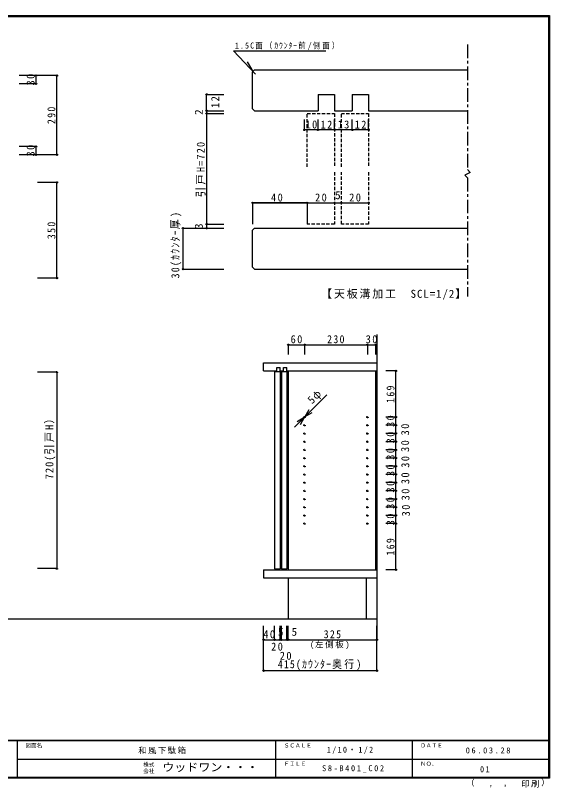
# Model space of a CAD drawing. Units: millimetres at full size, sheet at 1:10, with parts at other scales. Extents: x -1947 to 1953, y -1436 to 1392.
# Drawn here: x -3 to 1953, y -1436 to 1392 of the extents above; entities that cross this region are included whole.
import ezdxf
from ezdxf.enums import TextEntityAlignment as Align

# ---------------------------------------------------------------- set-up
doc = ezdxf.new("R2010")
doc.units = ezdxf.units.MM
doc.header["$LTSCALE"] = 10
doc.header["$PDMODE"] = 32
doc.header["$PDSIZE"] = 5
doc.linetypes.add('CHAIN1', pattern=[8, 5, -1, 1, -1])
doc.linetypes.add('DASHED1', pattern=[1.8, 1.2, -0.6])
for name, color, linetype in [('2-2', 4, 'Continuous'), ('4-4', 7, 'DASHED1'), ('4-C', 7, 'Continuous'), ('F-1', 6, 'Continuous'), ('F-A', 7, 'Continuous')]:
    doc.layers.add(name, color=color, linetype=linetype)
doc.styles.add('ＭＳ ゴシック', font='')
doc.styles.get('ＭＳ ゴシック').set_extended_font_data('MS Gothic')

msp = doc.modelspace()

# ---------------------------------------------------------------- linework, layer by layer
at = {"layer": '2-2', "color": 3, "linetype": 'CHAIN1'}
for p, q in [((1652.45, 1285.24), (1652.45, 827.05)), ((1652.45, 797.05), (1652.45, 362.33))]:
    msp.add_line(p, q, dxfattribs=at)
at = {"layer": '2-2', "color": 7}
for p, q in [((873.16, 1192.67), (1652.45, 1192.67)), ((1105.66, 1102.67), (1165.66, 1102.67)), ((1105.66, 1102.67), (1105.66, 1042.67)), ((1165.66, 1102.67), (1165.66, 1042.67)), ((1230.66, 1102.67), (1230.66, 1042.67)), ((1230.66, 1102.67), (1290.66, 1102.67)), ((1290.66, 1102.67), (1290.66, 1042.67)), ((696.96, 1042.67), (759.76, 1042.67)), ((696.96, 1032.67), (759.76, 1032.67)), ((873.16, 1042.67), (1105.66, 1042.67)), ((1165.66, 1042.67), (1230.66, 1042.67)), ((1290.66, 1042.67), (1652.45, 1042.67)), ((873.16, 612.61), (1652.45, 612.61)), ((873.16, 462.61), (1652.45, 462.61))]:
    msp.add_line(p, q, dxfattribs=at)
at = {"layer": '2-2'}
for p, q in [((696.96, 1042.67), (696.96, 1102.67)), ((696.96, 1042.67), (696.96, 1032.67)), ((696.96, 1032.67), (696.96, 627.61)), ((1165.66, 972.31), (1165.66, 1010.74)), ((1230.66, 972.31), (1230.66, 1010.74)), ((1290.66, 972.31), (1290.66, 1010.74)), ((1105.66, 972.31), (1055.66, 972.31)), ((1165.66, 972.31), (1105.66, 972.31)), ((1230.66, 972.31), (1165.66, 972.31)), ((1290.66, 972.31), (1230.66, 972.31)), ((1065.66, 704.97), (865.66, 704.97)), ((1065.66, 704.97), (1165.66, 704.97)), ((1065.66, 704.97), (1065.66, 627.61)), ((1165.66, 704.97), (1190.66, 704.97)), ((1190.66, 704.97), (1290.66, 704.97)), ((696.96, 627.61), (696.96, 612.61)), ((696.96, 627.61), (759.76, 627.61)), ((610.65, 612.61), (759.76, 612.61)), ((610.65, 612.61), (610.65, 462.61)), ((610.65, 462.61), (759.76, 462.61))]:
    msp.add_line(p, q, dxfattribs=at)
at = {"layer": '2-2', "color": 3, "linetype": 'DASHED1'}
for points in [[(1065.66, 837.64), (1065.66, 1032.67), (1165.66, 1032.67), (1165.66, 837.64)], [(1190.66, 837.64), (1190.66, 1032.67), (1290.66, 1032.67), (1290.66, 837.64)], [(1165.66, 817.64), (1165.66, 627.61), (1065.66, 627.61)], [(1290.66, 817.64), (1290.66, 627.61), (1190.66, 627.61), (1190.66, 817.64)]]:
    msp.add_lwpolyline(points, dxfattribs=at)
at = {"layer": '2-2', "color": 3, "linetype": 'CHAIN1'}
msp.add_lwpolyline([(1652.45, 827.05), (1662.45, 817.05), (1642.45, 807.05), (1652.45, 797.05)], dxfattribs=at)
at = {"layer": '2-2'}
for p in [(696.96, 1102.67), (696.96, 1042.67), (696.96, 1032.67), (1055.66, 972.31), (1105.66, 972.31), (1165.66, 972.31), (1230.66, 972.31), (1290.66, 972.31), (1065.66, 704.97), (1165.66, 704.97), (1190.66, 704.97), (1290.66, 704.97), (696.96, 627.61), (610.65, 612.61), (696.96, 612.61), (610.65, 462.61)]:
    msp.add_point(p, dxfattribs=at)
at = {"layer": '4-4', "linetype": 'Continuous'}
for p, q in [((1321.11, 222.91), (1321.11, -894.19)), ((906.11, 119.92), (1321.11, 119.92)), ((906.11, 89.92), (954.11, 89.92)), ((946.11, 87.92), (966.11, 87.92)), ((966.11, 89.92), (979.11, 89.92)), ((966.11, 87.92), (966.11, -635.08)), ((971.11, 87.92), (991.11, 87.92)), ((971.11, 87.92), (971.11, -635.08)), ((991.11, 89.92), (1321.11, 89.92)), ((991.11, 87.92), (991.11, -635.08)), ((996.11, 89.92), (996.11, -638.08)), ((1316.11, 90.01), (1316.11, -637.99)), ((906.11, -638.08), (1321.11, -638.08)), ((971.11, -635.08), (991.11, -635.08)), ((906.11, -668.08), (1321.11, -668.08)), ((1281.11, -667.99), (1281.11, -817.99)), ((-1566.45, -817.99), (1321.11, -817.99))]:
    msp.add_line(p, q, dxfattribs=at)
at = {"layer": '4-4', "color": 4, "linetype": 'Continuous'}
for p, q in [((148.79, 86.01), (148.79, -633.99)), ((941.11, -894.19), (946.11, -894.19)), ((966.11, -894.19), (971.11, -894.19))]:
    msp.add_line(p, q, dxfattribs=at)
at = {"layer": '4-4', "color": 3, "linetype": 'Continuous'}
for p, q in [((954.11, 101.92), (966.11, 101.92)), ((954.11, 89.92), (954.11, 101.92)), ((966.11, 89.92), (966.11, 101.92)), ((979.11, 101.92), (991.11, 101.92)), ((979.11, 89.92), (979.11, 101.92)), ((991.11, 89.92), (991.11, 101.92))]:
    msp.add_line(p, q, dxfattribs=at)
at = {"layer": '4-4', "linetype": 'Continuous'}
msp.add_lwpolyline([(946.11, 87.92), (946.11, -635.08), (966.11, -635.08)], dxfattribs=at)
at = {"layer": '4-4', "color": 4}
for p in [(148.79, 86.01), (148.79, -633.99)]:
    msp.add_point(p, dxfattribs=at)
at = {"layer": '4-C', "color": 4}
for p, q in [((796.17, 1261.6), (876.28, 1176.99)), ((796.17, 1261.6), (1133.68, 1261.6)), ((867.14, 1186.65), (846.58, 1222)), ((72.69, 1141.46), (72.69, 1171.46)), ((148.79, 881.46), (148.79, 1171.46)), ((696.96, 1102.67), (759.76, 1102.67)), ((696.96, 1042.67), (759.76, 1042.67)), ((696.96, 1032.67), (759.76, 1032.67)), ((1055.66, 972.31), (1055.66, 1010.74)), ((1105.66, 972.31), (1105.66, 1010.74)), ((72.69, 881.46), (72.69, 911.46)), ((148.79, 780.16), (77.69, 780.16)), ((148.79, 430.16), (148.79, 780.16)), ((865.66, 704.97), (1065.66, 704.97)), ((148.79, 430.16), (77.69, 430.16)), ((996.11, 186), (1056.11, 186)), ((1056.11, 186), (1286.11, 186)), ((1286.11, 186), (1316.11, 186)), ((148.79, 86.01), (77.69, 86.01)), ((1390.72, -79.08), (1390.72, 89.92)), ((1057.87, -77.31), (1137.42, 2.24)), ((1057.87, -77.31), (1072.87, -51.33)), ((1054.34, -80.85), (1028.36, -95.85)), ((1054.34, -80.85), (1057.87, -77.31)), ((1057.87, -77.31), (1083.85, -62.31)), ((1390.72, -109.08), (1390.72, -79.08)), ((1390.72, -139.08), (1390.72, -109.08)), ((1390.72, -169.08), (1390.72, -139.08)), ((1390.72, -199.08), (1390.72, -169.08)), ((1390.72, -229.08), (1390.72, -199.08)), ((1390.72, -259.08), (1390.72, -229.08)), ((1390.72, -289.08), (1390.72, -259.08)), ((1390.72, -319.08), (1390.72, -289.08)), ((1390.72, -349.08), (1390.72, -319.08)), ((1390.72, -379.08), (1390.72, -349.08)), ((1390.72, -409.08), (1390.72, -379.08)), ((1390.72, -439.08), (1390.72, -409.08)), ((1390.72, -469.08), (1390.72, -439.08)), ((1390.72, -638.08), (1390.72, -469.08)), ((148.79, -633.99), (77.69, -633.99)), ((946.11, -894.19), (946.11, -843.35)), ((966.11, -894.19), (966.11, -843.35)), ((971.11, -894.19), (971.11, -843.35)), ((991.11, -894.19), (991.11, -843.35)), ((996.11, -894.19), (996.11, -843.35)), ((1321.11, -1007.6), (1321.11, -843.35)), ((906.11, -894.19), (946.11, -894.19)), ((946.11, -894.19), (966.11, -894.19)), ((966.11, -894.19), (971.11, -894.19)), ((971.11, -894.19), (991.11, -894.19)), ((991.11, -894.19), (996.11, -894.19)), ((996.11, -894.19), (1321.11, -894.19)), ((906.11, -1007.6), (1321.11, -1007.6))]:
    msp.add_line(p, q, dxfattribs=at)
at = {"layer": '4-C'}
for p, q in [((865.66, 1185.17), (873.16, 1192.67)), ((148.79, 1171.46), (10.44, 1171.46)), ((865.66, 1050.17), (865.66, 1185.17)), ((72.69, 1141.46), (10.44, 1141.46)), ((865.66, 1050.17), (873.16, 1042.67)), ((72.69, 911.46), (10.44, 911.46)), ((148.79, 881.46), (10.44, 881.46)), ((865.66, 704.97), (865.66, 627.61)), ((1065.66, 704.97), (1065.66, 627.61)), ((865.66, 470.11), (873.16, 462.61)), ((996.11, 186), (996.11, 149.68)), ((1056.11, 186), (1056.11, 149.68)), ((1286.11, 186), (1286.11, 149.68)), ((1316.11, 186), (1316.11, 149.68)), ((906.11, 89.92), (906.11, 119.92)), ((1390.72, 89.92), (1353.83, 89.92)), ((1390.72, -79.08), (1353.83, -79.08)), ((1390.72, -109.08), (1353.83, -109.08)), ((1390.72, -139.08), (1353.83, -139.08)), ((1390.72, -169.08), (1353.83, -169.08)), ((1390.72, -199.08), (1353.83, -199.08)), ((1390.72, -229.08), (1353.83, -229.08)), ((1390.72, -259.08), (1353.83, -259.08)), ((1390.72, -289.08), (1353.83, -289.08)), ((1390.72, -319.08), (1353.83, -319.08)), ((1390.72, -349.08), (1353.83, -349.08)), ((1390.72, -379.08), (1353.83, -379.08)), ((1390.72, -409.08), (1353.83, -409.08)), ((1390.72, -439.08), (1353.83, -439.08)), ((1390.72, -469.08), (1353.83, -469.08)), ((906.11, -638.08), (906.11, -668.08)), ((1390.72, -638.08), (1353.83, -638.08)), ((996.11, -667.99), (996.11, -817.99)), ((1321.11, -894.19), (1321.11, -843.35)), ((1321.11, -1007.6), (1321.11, -894.19))]:
    msp.add_line(p, q, dxfattribs=at)
msp.add_lwpolyline([(865.66, 470.11), (865.66, 605.11), (873.16, 612.61)], dxfattribs=at)
at = {"layer": '4-C', "color": 4}
for points in [[(1018.98, -116.2), (1054.34, -80.85), (1039.34, -106.83)], [(906.11, -1007.6), (906.11, -894.19), (906.11, -843.35)]]:
    msp.add_lwpolyline(points, dxfattribs=at)
at = {"layer": '4-C', "linetype": 'DASHED1'}
for centre in [(1056.11, -79.08), (1286.11, -79.08), (1056.11, -109.08), (1286.11, -109.08), (1056.11, -139.08), (1286.11, -139.08), (1056.11, -169.08), (1286.11, -169.08), (1056.11, -199.08), (1286.11, -199.08), (1056.11, -229.08), (1286.11, -229.08), (1056.11, -259.08), (1286.11, -259.08), (1056.11, -289.08), (1286.11, -289.08), (1056.11, -319.08), (1286.11, -319.08), (1056.11, -349.08), (1286.11, -349.08), (1056.11, -379.08), (1286.11, -379.08), (1056.11, -409.08), (1286.11, -409.08), (1056.11, -439.08), (1286.11, -439.08), (1056.11, -469.08), (1286.11, -469.08)]:
    msp.add_circle(centre, 2.5, dxfattribs=at)
at = {"layer": '4-C', "color": 4}
for p in [(72.69, 1171.46), (148.79, 1171.46), (72.69, 1141.46), (72.69, 911.46), (72.69, 881.46), (148.79, 881.46), (148.79, 780.16), (865.66, 704.97), (1065.66, 704.97), (148.79, 430.16), (996.11, 186), (1056.11, 186), (1286.11, 186), (1316.11, 186), (1390.72, 89.92), (1390.72, -79.08), (1390.72, -109.08), (1390.72, -139.08), (1390.72, -169.08), (1390.72, -199.08), (1390.72, -229.08), (1390.72, -259.08), (1390.72, -289.08), (1390.72, -319.08), (1390.72, -349.08), (1390.72, -379.08), (1390.72, -409.08), (1390.72, -439.08), (1390.72, -469.08), (1390.72, -638.08), (906.11, -894.19), (946.11, -894.19), (966.11, -894.19), (971.11, -894.19), (991.11, -894.19), (996.11, -894.19), (1321.11, -894.19), (906.11, -1007.6), (1321.11, -1007.6)]:
    msp.add_point(p, dxfattribs=at)
at = {"layer": 'F-1'}
for p, q in [((-1946.69, 1391.67), (1953.31, 1391.67)), ((-1946.69, 1390), (1953.31, 1390)), ((-1946.69, 1388.33), (1953.31, 1388.33)), ((1949.97, 1391.67), (1949.97, -1401.67)), ((1951.64, 1391.67), (1951.64, -1401.67)), ((1953.31, 1391.67), (1953.31, -1401.67)), ((1953.31, -1263.33), (-1946.69, -1263.33)), ((1953.31, -1265), (-1946.69, -1265)), ((3.31, -1265), (3.31, -1398.33)), ((949.97, -1265), (949.97, -1398.33)), ((1449.97, -1265), (1449.97, -1398.33)), ((3.31, -1331.67), (1949.97, -1331.67)), ((1953.31, -1398.33), (-1946.69, -1398.33)), ((1953.31, -1400), (-1946.69, -1400)), ((1953.31, -1401.67), (-1946.69, -1401.67))]:
    msp.add_line(p, q, dxfattribs=at)

# ---------------------------------------------------------------- texts
at = {"layer": '2-2', "color": 7, "style": 'ＭＳ ゴシック'}
for s, p in [('2', (691.96, 1027.67)), ('3', (691.96, 610.11))]:
    msp.add_text(s, height=29.33, rotation=90, dxfattribs=at).set_placement(p, align=Align.BOTTOM_LEFT)
msp.add_text('5', height=29.33, dxfattribs=at).set_placement((1168.16, 709.97), align=Align.BOTTOM_LEFT)
at = {"layer": '2-2', "color": 7, "attachment_point": 7, "style": 'ＭＳ ゴシック'}
for s, insert, char_height in [('\\T1.26;\\W0.9;1.5C面（ｶｳﾝﾀｰ前/側面）', (800.67, 1265.2), 21.99), ('\\T1.27;\\W0.95;10', (1059.41, 977.31), 29.33), ('\\T1.27;\\W0.95;12', (1114.41, 977.31), 29.33), ('\\T1.27;\\W0.95;13', (1176.91, 977.31), 29.33), ('\\T1.27;\\W0.95;12', (1239.41, 977.31), 29.33), ('\\T1.27;\\W0.95;20', (1094.41, 709.97), 29.33), ('\\T1.27;\\W0.95;20', (1219.41, 709.97), 29.33), ('\\T1.17;【天板溝加工\u3000SCL=1/2】', (1116.7, 350.6), 29.33)]:
    msp.add_mtext(s, dxfattribs=dict(at, insert=insert, char_height=char_height))
at = {"layer": '2-2', "color": 7, "char_height": 29.33, "attachment_point": 7, "rotation": 90, "style": 'ＭＳ ゴシック'}
for s, insert in [('\\T1.27;\\W0.95;12', (743.24, 1053.09)), ('\\T1.21;\\W0.95;引戸H=720', (693.72, 726.02)), ('\\T1.25;\\W0.9;30(ｶｳﾝﾀｰ厚)', (605.02, 428.98))]:
    msp.add_mtext(s, dxfattribs=dict(at, insert=insert))
at = {"layer": '4-4', "insert": (143.79, -306.49), "char_height": 29.33, "attachment_point": 7, "rotation": 90, "style": 'ＭＳ ゴシック'}
msp.add_mtext('\\T1.19;\\W0.95;720(引戸H）', dxfattribs=at)
at = {"layer": '4-4', "attachment_point": 7, "style": 'ＭＳ ゴシック'}
for s, insert, char_height in [('\\T1.21;(左側板)', (1075.9, -928.88), 21.99), ('\\T1.23;\\W0.9;415(ｶｳﾝﾀｰ奥行)', (958.14, -1006.35), 29.33)]:
    msp.add_mtext(s, dxfattribs=dict(at, insert=insert, char_height=char_height))
at = {"layer": '4-C', "style": 'ＭＳ ゴシック'}
for p in [(958.61, -889.19), (1008.5, -888.66)]:
    msp.add_text('5', height=29.33, dxfattribs=at).set_placement(p, align=Align.BOTTOM_LEFT)
at = {"layer": '4-C', "char_height": 29.33, "attachment_point": 7, "style": 'ＭＳ ゴシック'}
for s, insert, rotation in [('\\T1.27;\\W0.95;30', (67.69, 1135.21), 90), ('\\T1.27;\\W0.9;290', (143.79, 993.96), 90), ('\\T1.27;\\W0.95;30', (67.69, 875.21), 90), ('\\T1.27;\\W0.9;350', (143.79, 572.66), 90), ('\\T1.27;\\W0.9;169', (1385.72, -27.08), 90), ('\\T1.17;\\W0.95;5φ', (1089.69, -38.42), 45), ('\\T1.27;\\W0.95;30', (1385.72, -115.33), 90), ('\\T1.27;\\W0.95;30', (1439.22, -146.08), 90), ('\\T1.27;\\W0.95;30', (1385.72, -175.33), 90), ('\\T1.27;\\W0.95;30', (1439.22, -206.79), 90), ('\\T1.27;\\W0.95;30', (1385.72, -235.33), 90), ('\\T1.27;\\W0.95;30', (1439.93, -264.67), 90), ('\\T1.27;\\W0.95;30', (1385.72, -295.33), 90), ('\\T1.27;\\W0.95;30', (1439.93, -324.68), 90), ('\\T1.27;\\W0.95;30', (1385.72, -355.33), 90), ('\\T1.27;\\W0.95;30', (1440.63, -383.97), 90), ('\\T1.27;\\W0.95;30', (1385.72, -415.33), 90), ('\\T1.27;\\W0.95;30', (1442.04, -442.57), 90), ('\\T1.27;\\W0.95;30', (1385.72, -475.33), 90), ('\\T1.27;\\W0.9;169', (1385.72, -586.08), 90)]:
    msp.add_mtext(s, dxfattribs=dict(at, insert=insert, rotation=rotation))
for s, insert in [('\\T1.27;\\W0.95;40', (933.16, 709.97)), ('\\T1.27;\\W0.95;60', (1004.86, 191)), ('\\T1.27;\\W0.9;230', (1138.61, 191)), ('\\T1.27;\\W0.95;30', (1279.86, 191)), ('\\T1.27;\\W0.95;40', (904.86, -889.19)), ('\\T1.27;\\W0.9;325', (1126.11, -889.19)), ('\\T1.27;\\W0.95;20', (933.5, -934.54)), ('\\T1.27;\\W0.95;20', (965.26, -968.07))]:
    msp.add_mtext(s, dxfattribs=dict(at, insert=insert))
at = {"layer": 'F-A', "style": 'ＭＳ ゴシック'}
for s, height, p in [('図面名', 14.66, (33.31, -1293.33)), ('ＳＣＡＬＥ', 14.66, (979.97, -1293.33)), ('ＤＡＴＥ', 14.66, (1479.97, -1293.33)), ('株式', 14.66, (464.97, -1363)), ('ＦＩＬＥ', 14.66, (979.97, -1360)), ('ＮＯ．', 14.66, (1479.97, -1360)), ('会社', 14.66, (464.97, -1387)), ('（', 21.99, (1647.98, -1436.1)), ('）', 21.99, (1922.77, -1434.71)), (',', 21.99, (1730.4, -1436.1)), (',', 21.99, (1783.37, -1435.18))]:
    msp.add_text(s, height=height, dxfattribs=at).set_placement(p, align=Align.BOTTOM_LEFT)
at = {"layer": 'F-A', "style": 'ＭＳ ゴシック', "width": 1.1}
msp.add_text('ウッドワン・・・', height=29.33, dxfattribs=at).set_placement((534.97, -1385), align=Align.BOTTOM_LEFT)
at = {"layer": 'F-A', "char_height": 21.99, "attachment_point": 7, "style": 'ＭＳ ゴシック'}
for s, insert in [('\\T1.17;和風下駄箱', (446.78, -1313.33)), ('\\T1.33;\\W0.9;1/10・1/2', (1137.47, -1313.33)), ('\\T1.39;\\W0.85;06.03.28', (1646.22, -1310.83)), ('\\T1.39;\\W0.85;S8-B401_C02', (1119.97, -1380)), ('\\T1.36;\\W0.9;01', (1698.72, -1380)), ('\\T1.17;印刷', (1849.36, -1435.64))]:
    msp.add_mtext(s, dxfattribs=dict(at, insert=insert))

doc.saveas('drawing.dxf')
